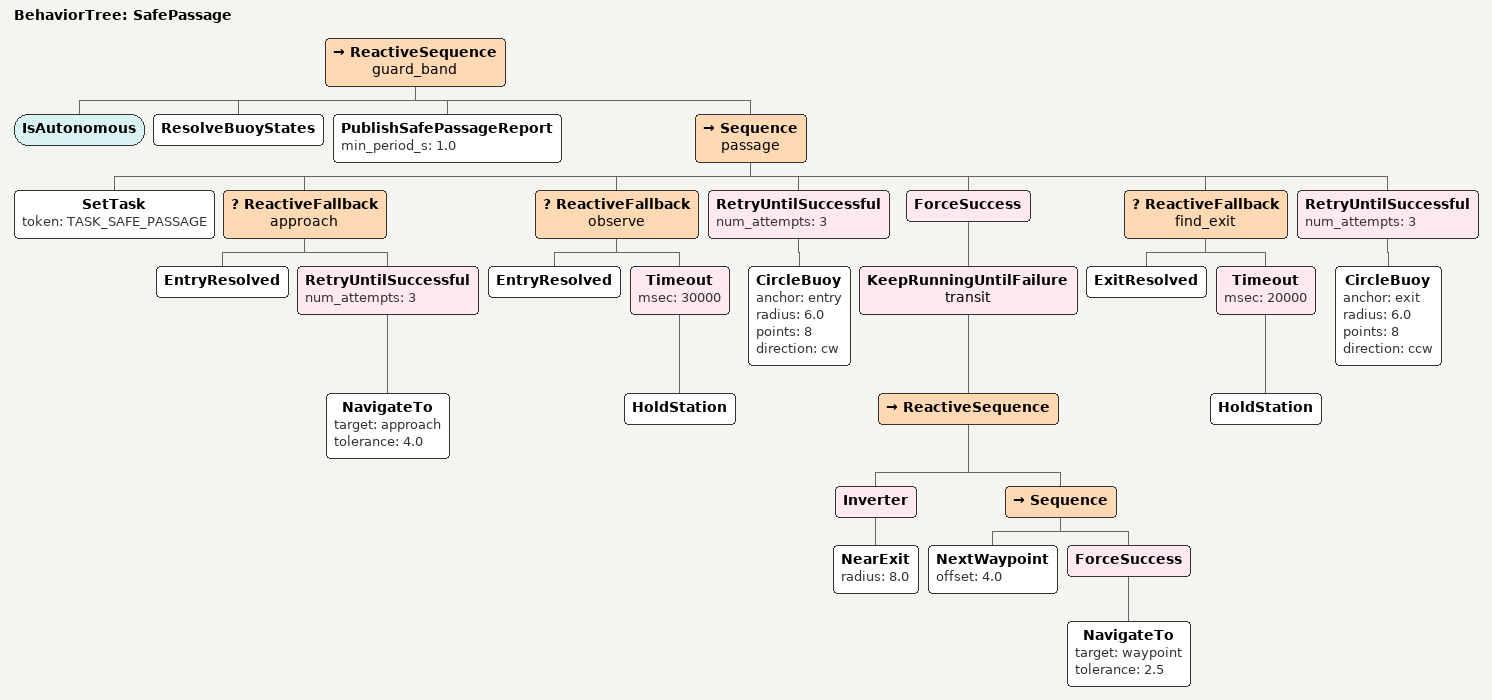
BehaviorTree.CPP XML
<?xml version="1.0" encoding="UTF-8"?>
<root BTCPP_format="4" main_tree_to_execute="SafePassage">
  <BehaviorTree ID="SafePassage">
    <ReactiveSequence name="guard_band">

      <IsAutonomous/>
      <ResolveBuoyStates/>
      <PublishSafePassageReport min_period_s="1.0"/>

      <Sequence name="passage">

        <!-- The course activates its beacons only once we report the attempt. -->
        <SetTask token="TASK_SAFE_PASSAGE"/>

        <!-- Drive the team waypoint, but bail the moment the entry resolves:
             the waypoint is a hint about where to look, not a place to touch. -->
        <ReactiveFallback name="approach">
          <EntryResolved/>
          <RetryUntilSuccessful num_attempts="3">
            <NavigateTo target="approach" tolerance="4.0"/>
          </RetryUntilSuccessful>
        </ReactiveFallback>

        <!-- Hold station until it resolves, or give up. HoldStation never
             succeeds on its own, so the Timeout is what ends this. -->
        <ReactiveFallback name="observe">
          <EntryResolved/>
          <Timeout msec="30000">
            <HoldStation/>
          </Timeout>
        </ReactiveFallback>

        <!-- Core Tier: a FULL circle of the ENTRY buoy, CLOCKWISE. -->
        <RetryUntilSuccessful num_attempts="3">
          <CircleBuoy anchor="entry" radius="6.0" points="8" direction="cw"/>
        </RetryUntilSuccessful>

        <ForceSuccess>
          <KeepRunningUntilFailure name="transit">
            <ReactiveSequence>
              <Inverter>
                <NearExit radius="8.0"/>
              </Inverter>
              <Sequence>
                <NextWaypoint offset="4.0"/>
                <ForceSuccess>
                  <NavigateTo target="waypoint" tolerance="2.5"/>
                </ForceSuccess>
              </Sequence>
            </ReactiveSequence>
          </KeepRunningUntilFailure>
        </ForceSuccess>

        <!-- Only earns its keep if transit ended without a resolved exit. -->
        <ReactiveFallback name="find_exit">
          <ExitResolved/>
          <Timeout msec="20000">
            <HoldStation/>
          </Timeout>
        </ReactiveFallback>

        <!-- Core Tier: a FULL circle of the EXIT buoy, COUNTERCLOCKWISE.
             This is what completes the task. -->
        <RetryUntilSuccessful num_attempts="3">
          <CircleBuoy anchor="exit" radius="6.0" points="8" direction="ccw"/>
        </RetryUntilSuccessful>

      </Sequence>
    </ReactiveSequence>
  </BehaviorTree>
</root>
